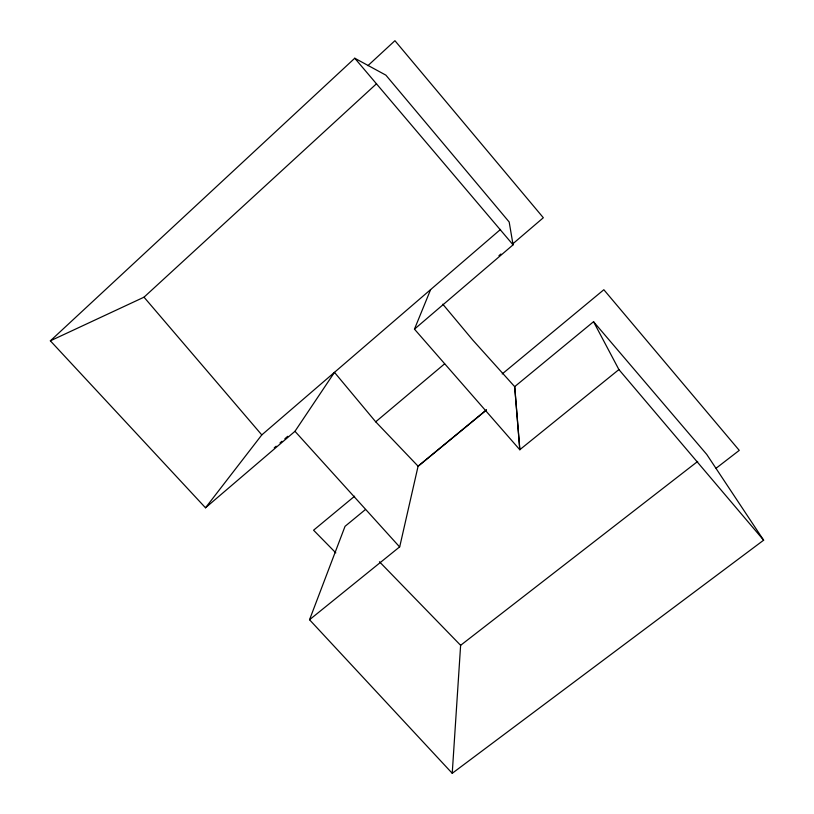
<?xml version="1.0" encoding="UTF-8"?>
<svg xmlns="http://www.w3.org/2000/svg" width="814" height="814" viewBox="0 0 814 814"><rect width="100%" height="100%" fill="white"/><g stroke="black" fill="none" stroke-linecap="round" stroke-linejoin="round"><path stroke-width="1.22" d="M593.548 321.703L618.905 369.576L519.79 449.725L514.672 386.66L593.548 321.703L706.735 454.416L763.634 540.191L452.228 773.3L460.622 645.319L379.446 561.752M452.228 773.3L309.534 619.739L345.034 526.332L365.486 509.493M442.785 304.171L472.812 340.11L514.733 386.721L519.861 449.806L414.458 329.151L430.616 289.601M414.458 329.151L513.074 244.841L509.177 221.988L385.887 75.153L354.762 58.232L50.366 340.832L205.504 507.794L294.973 431.308L334.473 372.354L375.702 421.815L444.648 363.807M205.504 507.794L261.793 434.91L500.549 229.406M367.887 65.68L394.932 40.7L543.335 217.735L512.464 244.129M50.366 340.832L144.017 297.181L376.546 83.72M274.247 447.842L276.18 446.194M280.036 442.897L281.97 441.249M284.859 438.777L287.749 436.294M498.962 255.667L500.895 254.019M354.619 496.204L313.573 530.209L335.816 552.879M502.207 373.941L603.846 289.733L739.265 450.376L716.116 468.233M486.355 409.961L418.091 466.178L399.674 546.988L294.973 431.308M486.436 410.022L418.142 466.249L375.651 421.744M309.534 619.739L399.603 546.906M460.622 645.319L697.69 461.426M144.017 297.181L261.793 434.91M354.762 58.232L513.074 244.841M618.905 369.576L763.634 540.191"/></g></svg>
